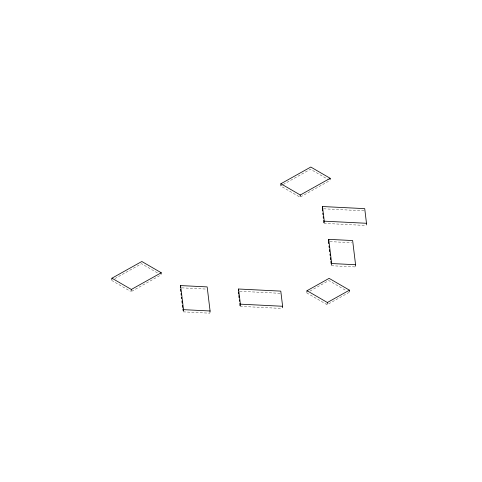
<?xml version="1.0" encoding="UTF-8"?>
<svg xmlns="http://www.w3.org/2000/svg" width="482" height="482" viewBox="0 0 482 482"><rect width="100%" height="100%" fill="white"/><g stroke="black" fill="none" stroke-linecap="round" stroke-linejoin="round"><path stroke-width="0.36" stroke-dasharray="2.41 1.81" d="M114.903 278.59L141.545 263.696L157.716 273.077M282.56 184.865L280.614 185.95L300.021 197.21L329.905 180.503M283.211 184.498L310.498 169.242L328.61 179.756M131.713 291.303L160.952 274.957M309.986 291.092L328.82 280.56L346.624 290.887M349.167 292.363L327.085 304.708L306.739 292.905M323.687 208.808L364.428 210.845M323.982 223.371L366.206 225.486M329.947 241.633L351.601 242.717M331.381 265.739L355.282 266.938M181.798 287.856L206.874 289.11M239.753 291.291L280.494 293.327M240.108 306.359L281.59 308.438M183.244 311.866L209.797 313.192M111.655 280.404L130.417 291.291"/><path stroke-width="0.72" d="M111.752 279.668L111.945 278.198L141.829 261.491L161.235 272.752L161.048 274.222M131.158 290.929L131.351 289.459L161.235 272.752M180.322 287.784L180.605 285.579L207.164 286.904L210.08 310.986L209.893 312.457M183.335 311.131L183.528 309.661L180.605 285.579M238.367 290.483L238.56 289.013L280.783 291.122L282.615 306.269L282.428 307.739M240.205 305.63L240.398 304.16L238.56 289.013M280.705 185.221L280.898 183.75L310.788 167.043L330.194 178.298L330.001 179.768M300.111 196.475L300.304 195.011L330.194 178.298M306.835 292.17L307.028 290.7L329.11 278.355L349.45 290.164L349.263 291.628M366.302 224.751L366.489 223.28L364.717 208.64L322.494 206.531L322.476 210.929M324.079 222.636L324.272 221.172L322.494 206.531M328.543 240.825L328.736 239.355L352.637 240.548L355.571 264.732L355.379 266.203M331.477 265.004L331.67 263.54L328.736 239.355M327.182 303.973L327.368 302.503L349.45 290.164M324.272 221.172L366.489 223.28M331.67 263.54L355.571 264.732M240.398 304.16L282.615 306.269M183.528 309.661L210.08 310.986M280.898 183.75L300.304 195.011M307.028 290.7L327.368 302.503M111.945 278.198L131.351 289.459M328.453 241.56L328.718 243.759M328.983 245.953L329.164 247.423M329.429 249.622L329.694 251.815M329.959 254.014L330.14 255.484M330.405 257.677L330.67 259.876M330.851 261.346L331.116 263.54M322.741 213.122L322.916 214.586M323.181 216.786L323.362 218.25M323.627 220.443L323.892 222.642M238.361 291.935L238.62 294.104M238.795 295.544L239.06 297.707M239.325 299.87L239.5 301.316M239.759 303.479L240.024 305.642M180.497 289.242L180.762 291.429M181.027 293.622L181.208 295.08M181.473 297.267L181.648 298.726M181.913 300.919L182.178 303.106M182.443 305.293L182.708 307.486M182.889 308.944L183.064 310.402"/></g></svg>
